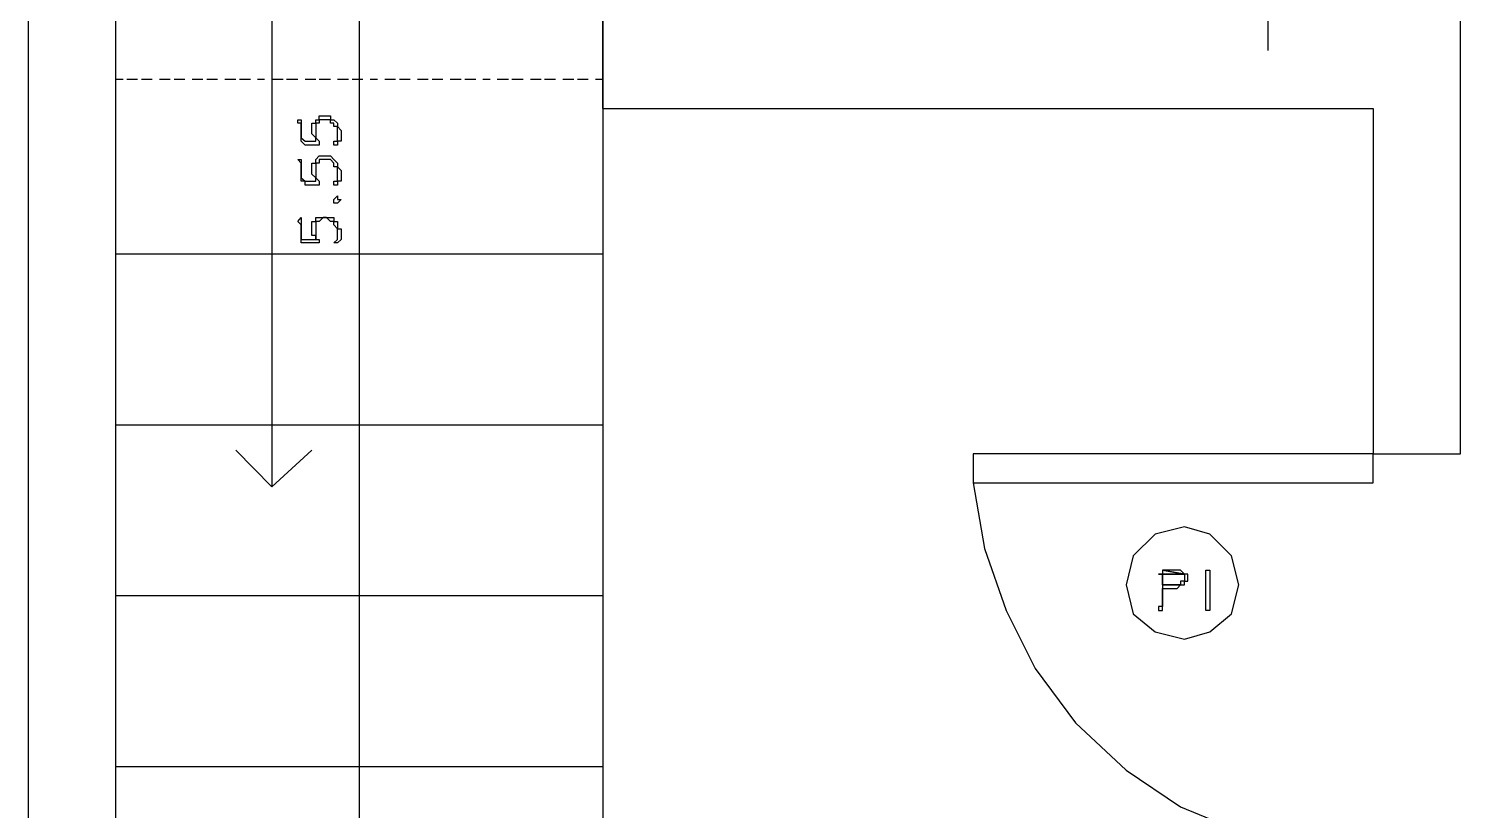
# Model space of a CAD drawing. Header units: millimetres. Extents: x -518.8 to -461.2, y 3.5 to 44.2.
# Drawn here: x -475.049 to -472.541, y 27.329 to 28.698 of the extents above; entities that cross this region are included whole.
import ezdxf

# ---------------------------------------------------------------- set-up
doc = ezdxf.new("R2010")
doc.units = ezdxf.units.MM
doc.header["$MEASUREMENT"] = 0
for name, color, linetype in [('10', 10, 'Continuous'), ('3', 3, 'Continuous'), ('5', 5, 'Continuous'), ('6', 6, 'Continuous'), ('8', 8, 'Continuous'), ('MYSOLIDS', 7, 'Continuous')]:
    doc.layers.add(name, color=color, linetype=linetype)

msp = doc.modelspace()

# ---------------------------------------------------------------- linework, layer by layer
at = {"layer": '10'}
for points in [[(-475.0489, 25.4954), (-475.0489, 31.4157)], [(-472.6933, 25.6488), (-474.8963, 25.6488), (-474.8963, 25.6488), (-474.8963, 31.2127)], [(-474.0429, 28.5578), (-474.0429, 30.4105), (-474.0429, 30.4105), (-473.8963, 30.4105), (-473.8963, 30.2127)], [(-474.0429, 30.2127), (-474.0429, 28.5578)], [(-472.5406, 27.9533), (-472.5406, 28.7804)], [(-474.0429, 28.5578), (-472.6933, 28.5578)], [(-472.6933, 28.5578), (-472.6933, 27.9533)], [(-473.394, 27.9022), (-472.6933, 27.9022), (-472.6933, 27.9533), (-473.394, 27.9533), (-473.394, 27.9022)], [(-472.6933, 27.9533), (-472.5406, 27.9533)]]:
    msp.add_lwpolyline(points, dxfattribs=at)
at = {"layer": '3'}
for points in [[(-474.8835, 28.609), (-474.8963, 28.609)], [(-474.8579, 28.609), (-474.8767, 28.609)], [(-474.8324, 28.609), (-474.8511, 28.609)], [(-474.8008, 28.609), (-474.8196, 28.609)], [(-474.7752, 28.609), (-474.794, 28.609)], [(-474.7436, 28.609), (-474.7624, 28.609)], [(-474.7181, 28.609), (-474.7369, 28.609)], [(-474.6857, 28.609), (-474.7053, 28.609)], [(-474.6602, 28.609), (-474.6797, 28.609)], [(-474.6354, 28.609), (-474.6481, 28.609)], [(-474.603, 28.609), (-474.6226, 28.609)], [(-474.5775, 28.609), (-474.597, 28.609)], [(-474.5459, 28.609), (-474.5647, 28.609)], [(-474.5203, 28.609), (-474.5399, 28.609)], [(-474.4887, 28.609), (-474.5075, 28.609)], [(-474.4632, 28.609), (-474.482, 28.609)], [(-474.4376, 28.609), (-474.4504, 28.609)], [(-474.406, 28.609), (-474.4248, 28.609)], [(-474.3805, 28.609), (-474.3993, 28.609)], [(-474.3489, 28.609), (-474.3677, 28.609)], [(-474.3233, 28.609), (-474.3421, 28.609)], [(-474.291, 28.609), (-474.3105, 28.609)], [(-474.2654, 28.609), (-474.285, 28.609)], [(-474.2406, 28.609), (-474.2534, 28.609)], [(-474.2083, 28.609), (-474.2278, 28.609)], [(-474.1827, 28.609), (-474.2023, 28.609)], [(-474.1511, 28.609), (-474.1699, 28.609)], [(-474.1256, 28.609), (-474.1451, 28.609)], [(-474.094, 28.609), (-474.1128, 28.609)], [(-474.0684, 28.609), (-474.0872, 28.609)], [(-474.0429, 28.609), (-474.0557, 28.609)], [(-474.0429, 28.5578), (-474.0429, 26.5015), (-472.6933, 26.5015)], [(-474.0429, 28.303), (-474.8963, 28.303)], [(-474.0429, 28.0037), (-474.8963, 28.0037)], [(-474.0429, 27.7045), (-474.8963, 27.7045)], [(-474.0429, 27.4052), (-474.8963, 27.4052)]]:
    msp.add_lwpolyline(points, dxfattribs=at)
at = {"layer": '5'}
for points in [[(-474.6226, 30.1812), (-474.6226, 27.8954), (-474.5527, 27.9594)], [(-474.6226, 27.8954), (-474.6857, 27.9594)]]:
    msp.add_lwpolyline(points, dxfattribs=at)
at = {"layer": '6'}
for points in [[(-473.394, 27.9022), (-473.3745, 27.7872), (-473.3361, 27.6789), (-473.2857, 27.5774), (-473.2151, 27.4819), (-473.1263, 27.3992), (-473.0308, 27.3353), (-472.9226, 27.2909), (-472.8083, 27.2594), (-472.6933, 27.2526)], [(-472.9286, 27.724), (-472.9414, 27.7744), (-472.9797, 27.8127), (-473.0241, 27.8255), (-473.0752, 27.8127), (-473.1136, 27.7744), (-473.1263, 27.724), (-473.1136, 27.6729), (-473.0752, 27.6413), (-473.0241, 27.6285), (-472.9797, 27.6413), (-472.9414, 27.6729), (-472.9286, 27.724)]]:
    msp.add_lwpolyline(points, dxfattribs=at)
at = {"layer": '8'}
for points in [[(-474.4699, 31.2631), (-474.4699, 25.5977)], [(-472.8782, 30.1112), (-472.8782, 28.6594)]]:
    msp.add_lwpolyline(points, dxfattribs=at)
at = {"layer": 'MYSOLIDS'}
for points in [[(-474.5647, 28.5007), (-474.5647, 28.5007), (-474.5587, 28.5007), (-474.5587, 28.5007), (-474.5587, 28.5007), (-474.5527, 28.5007), (-474.5459, 28.5007), (-474.5459, 28.5007), (-474.5459, 28.5007), (-474.5459, 28.5067), (-474.5459, 28.5067), (-474.5527, 28.5135), (-474.5527, 28.5135), (-474.5527, 28.5135), (-474.5527, 28.5195), (-474.5527, 28.5195), (-474.5527, 28.5195), (-474.5527, 28.5263), (-474.5527, 28.5263), (-474.5527, 28.5323), (-474.5459, 28.5323), (-474.5459, 28.5383), (-474.5459, 28.5383), (-474.5459, 28.5383), (-474.5399, 28.5383), (-474.5399, 28.5451), (-474.5331, 28.5451), (-474.5331, 28.5451), (-474.5331, 28.5451), (-474.5271, 28.5451), (-474.5271, 28.5451), (-474.5203, 28.5451), (-474.5203, 28.5383), (-474.5143, 28.5383), (-474.5143, 28.5383), (-474.5143, 28.5383), (-474.5075, 28.5323), (-474.5075, 28.5323), (-474.5075, 28.5323), (-474.5075, 28.5263), (-474.5075, 28.5263), (-474.5015, 28.5195), (-474.5015, 28.5195), (-474.5015, 28.5135), (-474.5015, 28.5135), (-474.5015, 28.5067), (-474.5015, 28.5067), (-474.5015, 28.5007), (-474.5075, 28.5007), (-474.5075, 28.5007), (-474.5075, 28.4939), (-474.5075, 28.4939), (-474.5143, 28.4939), (-474.5143, 28.4939), (-474.5143, 28.4939), (-474.5143, 28.4939), (-474.5143, 28.4939), (-474.5143, 28.5007), (-474.5143, 28.5007), (-474.5143, 28.5007), (-474.5143, 28.5007), (-474.5075, 28.5007), (-474.5075, 28.5067), (-474.5075, 28.5067), (-474.5075, 28.5067), (-474.5075, 28.5135), (-474.5075, 28.5135), (-474.5075, 28.5135), (-474.5075, 28.5195), (-474.5075, 28.5195), (-474.5075, 28.5263), (-474.5143, 28.5263), (-474.5143, 28.5323), (-474.5143, 28.5323), (-474.5143, 28.5323), (-474.5203, 28.5323), (-474.5203, 28.5383), (-474.5271, 28.5383), (-474.5271, 28.5383), (-474.5331, 28.5383), (-474.5331, 28.5383), (-474.5399, 28.5383), (-474.5399, 28.5383), (-474.5399, 28.5323), (-474.5399, 28.5323), (-474.5459, 28.5323), (-474.5459, 28.5263), (-474.5459, 28.5263), (-474.5459, 28.5195), (-474.5459, 28.5195), (-474.5459, 28.5195), (-474.5459, 28.5135), (-474.5459, 28.5135), (-474.5459, 28.5135), (-474.5459, 28.5067), (-474.5459, 28.5067), (-474.5399, 28.5007), (-474.5399, 28.5007), (-474.5399, 28.5007), (-474.5399, 28.5007), (-474.5399, 28.4939), (-474.5399, 28.4939), (-474.5459, 28.4939), (-474.5459, 28.4939), (-474.5459, 28.4939), (-474.5527, 28.4939), (-474.5527, 28.4939), (-474.5527, 28.4939), (-474.5587, 28.4939), (-474.5647, 28.4939), (-474.5647, 28.4939), (-474.5647, 28.4939), (-474.5647, 28.4939), (-474.5714, 28.5007), (-474.5714, 28.5007), (-474.5714, 28.5007), (-474.5714, 28.5007), (-474.5714, 28.5067), (-474.5714, 28.5067), (-474.5714, 28.5135), (-474.5714, 28.5135), (-474.5714, 28.5195), (-474.5714, 28.5195), (-474.5714, 28.5263), (-474.5714, 28.5263), (-474.5714, 28.5323), (-474.5714, 28.5323), (-474.5775, 28.5323), (-474.5775, 28.5383), (-474.5775, 28.5383), (-474.5714, 28.5383), (-474.5714, 28.5383), (-474.5714, 28.5383), (-474.5714, 28.5383), (-474.5714, 28.5383), (-474.5714, 28.5383), (-474.5714, 28.5383), (-474.5714, 28.5323), (-474.5714, 28.5323), (-474.5714, 28.5263), (-474.5714, 28.5263), (-474.5714, 28.5195), (-474.5714, 28.5135), (-474.5714, 28.5067), (-474.5714, 28.5067), (-474.5647, 28.5007), (-474.5647, 28.5007), (-474.5647, 28.5007), (-474.5647, 28.5007), (-474.5647, 28.5007)], [(-474.5647, 28.4308), (-474.5647, 28.4308), (-474.5587, 28.4308), (-474.5587, 28.4308), (-474.5587, 28.4308), (-474.5527, 28.4308), (-474.5459, 28.4308), (-474.5459, 28.4308), (-474.5459, 28.4308), (-474.5459, 28.4368), (-474.5459, 28.4368), (-474.5527, 28.4428), (-474.5527, 28.4428), (-474.5527, 28.4428), (-474.5527, 28.4496), (-474.5527, 28.4496), (-474.5527, 28.4496), (-474.5527, 28.4556), (-474.5527, 28.4556), (-474.5527, 28.4624), (-474.5459, 28.4624), (-474.5459, 28.4684), (-474.5459, 28.4684), (-474.5459, 28.4684), (-474.5399, 28.4751), (-474.5399, 28.4751), (-474.5331, 28.4751), (-474.5331, 28.4751), (-474.5331, 28.4751), (-474.5271, 28.4751), (-474.5271, 28.4751), (-474.5203, 28.4751), (-474.5203, 28.4751), (-474.5143, 28.4684), (-474.5143, 28.4684), (-474.5143, 28.4684), (-474.5075, 28.4624), (-474.5075, 28.4624), (-474.5075, 28.4624), (-474.5075, 28.4556), (-474.5075, 28.4556), (-474.5015, 28.4496), (-474.5015, 28.4496), (-474.5015, 28.4428), (-474.5015, 28.4428), (-474.5015, 28.4368), (-474.5015, 28.4368), (-474.5015, 28.4308), (-474.5075, 28.4308), (-474.5075, 28.4308), (-474.5075, 28.424), (-474.5075, 28.424), (-474.5143, 28.424), (-474.5143, 28.424), (-474.5143, 28.424), (-474.5143, 28.424), (-474.5143, 28.424), (-474.5143, 28.4308), (-474.5143, 28.4308), (-474.5143, 28.4308), (-474.5143, 28.4308), (-474.5075, 28.4308), (-474.5075, 28.4368), (-474.5075, 28.4368), (-474.5075, 28.4368), (-474.5075, 28.4428), (-474.5075, 28.4428), (-474.5075, 28.4428), (-474.5075, 28.4496), (-474.5075, 28.4496), (-474.5075, 28.4556), (-474.5143, 28.4556), (-474.5143, 28.4624), (-474.5143, 28.4624), (-474.5143, 28.4624), (-474.5203, 28.4684), (-474.5203, 28.4684), (-474.5271, 28.4684), (-474.5271, 28.4684), (-474.5331, 28.4684), (-474.5331, 28.4684), (-474.5399, 28.4684), (-474.5399, 28.4684), (-474.5399, 28.4624), (-474.5399, 28.4624), (-474.5459, 28.4624), (-474.5459, 28.4624), (-474.5459, 28.4556), (-474.5459, 28.4496), (-474.5459, 28.4496), (-474.5459, 28.4496), (-474.5459, 28.4428), (-474.5459, 28.4428), (-474.5459, 28.4428), (-474.5459, 28.4368), (-474.5459, 28.4368), (-474.5399, 28.4308), (-474.5399, 28.4308), (-474.5399, 28.4308), (-474.5399, 28.4308), (-474.5399, 28.424), (-474.5399, 28.424), (-474.5459, 28.424), (-474.5459, 28.424), (-474.5459, 28.424), (-474.5527, 28.424), (-474.5527, 28.424), (-474.5527, 28.424), (-474.5587, 28.424), (-474.5647, 28.424), (-474.5647, 28.4308), (-474.5647, 28.4308), (-474.5647, 28.4308), (-474.5714, 28.4308), (-474.5714, 28.4308), (-474.5714, 28.4308), (-474.5714, 28.4308), (-474.5714, 28.4368), (-474.5714, 28.4368), (-474.5714, 28.4428), (-474.5714, 28.4428), (-474.5714, 28.4496), (-474.5714, 28.4496), (-474.5714, 28.4556), (-474.5714, 28.4556), (-474.5714, 28.4624), (-474.5714, 28.4624), (-474.5775, 28.4684), (-474.5775, 28.4684), (-474.5775, 28.4684), (-474.5714, 28.4684), (-474.5714, 28.4684), (-474.5714, 28.4684), (-474.5714, 28.4684), (-474.5714, 28.4684), (-474.5714, 28.4684), (-474.5714, 28.4684), (-474.5714, 28.4624), (-474.5714, 28.4624), (-474.5714, 28.4556), (-474.5714, 28.4556), (-474.5714, 28.4496), (-474.5714, 28.4428), (-474.5714, 28.4368), (-474.5714, 28.4368), (-474.5647, 28.4308), (-474.5647, 28.4308), (-474.5647, 28.4308), (-474.5647, 28.4308), (-474.5647, 28.4308)], [(-474.5015, 28.3985), (-474.5075, 28.3924), (-474.5075, 28.3924), (-474.5075, 28.3924), (-474.5075, 28.3924), (-474.5143, 28.3924), (-474.5143, 28.3924), (-474.5143, 28.3985), (-474.5143, 28.3985), (-474.5143, 28.3985), (-474.5143, 28.3985), (-474.5075, 28.4052), (-474.5075, 28.4052), (-474.5075, 28.3985), (-474.5075, 28.3985), (-474.5075, 28.3985), (-474.5015, 28.3985), (-474.5015, 28.3985), (-474.5015, 28.3985), (-474.5015, 28.3985)], [(-474.5647, 28.3285), (-474.5647, 28.3285), (-474.5587, 28.3285), (-474.5587, 28.3285), (-474.5587, 28.3285), (-474.5527, 28.3285), (-474.5459, 28.3285), (-474.5459, 28.3285), (-474.5459, 28.3285), (-474.5459, 28.3285), (-474.5459, 28.3353), (-474.5527, 28.3353), (-474.5527, 28.3353), (-474.5527, 28.3413), (-474.5527, 28.3413), (-474.5527, 28.3473), (-474.5527, 28.3473), (-474.5527, 28.3541), (-474.5527, 28.3541), (-474.5527, 28.3601), (-474.5459, 28.3601), (-474.5459, 28.3601), (-474.5459, 28.3669), (-474.5459, 28.3669), (-474.5399, 28.3669), (-474.5399, 28.3669), (-474.5331, 28.3669), (-474.5331, 28.3669), (-474.5331, 28.3669), (-474.5271, 28.3669), (-474.5271, 28.3669), (-474.5203, 28.3669), (-474.5203, 28.3669), (-474.5143, 28.3669), (-474.5143, 28.3669), (-474.5143, 28.3601), (-474.5075, 28.3601), (-474.5075, 28.3601), (-474.5075, 28.3541), (-474.5075, 28.3541), (-474.5075, 28.3473), (-474.5015, 28.3473), (-474.5015, 28.3413), (-474.5015, 28.3413), (-474.5015, 28.3353), (-474.5015, 28.3353), (-474.5015, 28.3285), (-474.5015, 28.3285), (-474.5075, 28.3225), (-474.5075, 28.3225), (-474.5075, 28.3225), (-474.5075, 28.3225), (-474.5143, 28.3225), (-474.5143, 28.3225), (-474.5143, 28.3225), (-474.5143, 28.3225), (-474.5143, 28.3225), (-474.5143, 28.3225), (-474.5143, 28.3225), (-474.5143, 28.3225), (-474.5143, 28.3225), (-474.5075, 28.3285), (-474.5075, 28.3285), (-474.5075, 28.3285), (-474.5075, 28.3353), (-474.5075, 28.3353), (-474.5075, 28.3353), (-474.5075, 28.3413), (-474.5075, 28.3413), (-474.5075, 28.3473), (-474.5075, 28.3473), (-474.5143, 28.3541), (-474.5143, 28.3541), (-474.5143, 28.3541), (-474.5143, 28.3601), (-474.5203, 28.3601), (-474.5203, 28.3601), (-474.5271, 28.3669), (-474.5271, 28.3669), (-474.5331, 28.3669), (-474.5331, 28.3669), (-474.5399, 28.3601), (-474.5399, 28.3601), (-474.5399, 28.3601), (-474.5399, 28.3601), (-474.5459, 28.3601), (-474.5459, 28.3541), (-474.5459, 28.3541), (-474.5459, 28.3473), (-474.5459, 28.3473), (-474.5459, 28.3413), (-474.5459, 28.3413), (-474.5459, 28.3413), (-474.5459, 28.3353), (-474.5459, 28.3353), (-474.5459, 28.3285), (-474.5399, 28.3285), (-474.5399, 28.3285), (-474.5399, 28.3225), (-474.5399, 28.3225), (-474.5399, 28.3225), (-474.5399, 28.3225), (-474.5459, 28.3225), (-474.5459, 28.3225), (-474.5459, 28.3225), (-474.5527, 28.3225), (-474.5527, 28.3225), (-474.5527, 28.3225), (-474.5587, 28.3225), (-474.5647, 28.3225), (-474.5647, 28.3225), (-474.5647, 28.3225), (-474.5647, 28.3225), (-474.5714, 28.3225), (-474.5714, 28.3225), (-474.5714, 28.3225), (-474.5714, 28.3285), (-474.5714, 28.3285), (-474.5714, 28.3353), (-474.5714, 28.3353), (-474.5714, 28.3413), (-474.5714, 28.3413), (-474.5714, 28.3473), (-474.5714, 28.3473), (-474.5714, 28.3541), (-474.5714, 28.3541), (-474.5714, 28.3541), (-474.5775, 28.3601), (-474.5775, 28.3601), (-474.5775, 28.3601), (-474.5714, 28.3669), (-474.5714, 28.3669), (-474.5714, 28.3669), (-474.5714, 28.3669), (-474.5714, 28.3669), (-474.5714, 28.3669), (-474.5714, 28.3601), (-474.5714, 28.3601), (-474.5714, 28.3541), (-474.5714, 28.3541), (-474.5714, 28.3473), (-474.5714, 28.3413), (-474.5714, 28.3413), (-474.5714, 28.3353), (-474.5714, 28.3285), (-474.5647, 28.3285), (-474.5647, 28.3285), (-474.5647, 28.3285), (-474.5647, 28.3285), (-474.5647, 28.3285)], [(-473.0624, 27.7496), (-473.0624, 27.7496), (-473.0624, 27.7428), (-473.0692, 27.7428), (-473.0692, 27.7428), (-473.0369, 27.7428), (-473.0369, 27.7428), (-473.0308, 27.7428), (-473.0308, 27.7428), (-473.0308, 27.7428), (-473.0241, 27.7428), (-473.0241, 27.7368), (-473.0241, 27.7368), (-473.0241, 27.7368), (-473.0241, 27.73), (-473.0241, 27.73), (-473.0308, 27.73), (-473.0308, 27.724), (-473.0308, 27.724), (-473.0369, 27.724), (-473.0369, 27.724), (-473.0436, 27.724), (-473.0436, 27.724), (-473.0496, 27.724), (-473.0496, 27.724), (-473.0564, 27.724), (-473.0624, 27.724), (-473.0308, 27.724), (-473.0241, 27.724), (-473.0241, 27.724), (-473.0241, 27.73), (-473.0181, 27.73), (-473.0181, 27.73), (-473.0181, 27.7368), (-473.0181, 27.7368), (-473.0181, 27.7428), (-473.0241, 27.7428), (-473.0241, 27.7428), (-473.0241, 27.7428), (-473.0624, 27.7496), (-473.0624, 27.7496), (-473.0624, 27.7496), (-473.0624, 27.7496)], [(-473.0692, 27.7428), (-473.0692, 27.7428), (-473.0624, 27.7428), (-473.0624, 27.7368), (-473.0624, 27.7368), (-473.0624, 27.73), (-473.0624, 27.73), (-473.0624, 27.724), (-473.0624, 27.724), (-473.0624, 27.7172), (-473.0624, 27.7172), (-473.0624, 27.7112), (-473.0624, 27.7112), (-473.0624, 27.7045), (-473.0624, 27.7045), (-473.0624, 27.6985), (-473.0624, 27.6985), (-473.0624, 27.6917), (-473.0624, 27.6917), (-473.0624, 27.6857), (-473.0692, 27.6857), (-473.0692, 27.6789), (-473.0624, 27.6789), (-473.0624, 27.6789), (-473.0624, 27.6789), (-473.0624, 27.6789), (-473.0624, 27.6789), (-473.0624, 27.6857), (-473.0624, 27.6857), (-473.0624, 27.6917), (-473.0624, 27.6917), (-473.0624, 27.6985), (-473.0624, 27.6985), (-473.0624, 27.7045), (-473.0624, 27.7112), (-473.0624, 27.7112), (-473.0624, 27.7112), (-473.0624, 27.7172), (-473.0624, 27.7172), (-473.0564, 27.7172), (-473.0564, 27.7172), (-473.0496, 27.7172), (-473.0496, 27.7172), (-473.0436, 27.7172), (-473.0436, 27.7172), (-473.0369, 27.7172), (-473.0369, 27.7172), (-473.0308, 27.724), (-473.0308, 27.724), (-473.0308, 27.724), (-473.0624, 27.724), (-473.0624, 27.724), (-473.0624, 27.73), (-473.0624, 27.73), (-473.0624, 27.73), (-473.0624, 27.7368), (-473.0624, 27.7368), (-473.0624, 27.7428), (-473.0564, 27.7428), (-473.0564, 27.7428), (-473.0496, 27.7428), (-473.0496, 27.7428), (-473.0496, 27.7428), (-473.0436, 27.7428), (-473.0436, 27.7428), (-473.0369, 27.7428), (-473.0692, 27.7428), (-473.0692, 27.7428)], [(-473.0369, 27.7496), (-473.0436, 27.7496), (-473.0436, 27.7496), (-473.0496, 27.7496), (-473.0496, 27.7496), (-473.0564, 27.7496), (-473.0564, 27.7496), (-473.0624, 27.7496), (-473.0241, 27.7428), (-473.0308, 27.7496), (-473.0308, 27.7496), (-473.0369, 27.7496), (-473.0369, 27.7496), (-473.0369, 27.7496)], [(-472.9865, 27.6789), (-472.9865, 27.6857), (-472.9865, 27.6857), (-472.9865, 27.6857), (-472.9865, 27.6917), (-472.9865, 27.6917), (-472.9865, 27.6985), (-472.9865, 27.7045), (-472.9865, 27.7045), (-472.9865, 27.7112), (-472.9865, 27.7112), (-472.9865, 27.7172), (-472.9865, 27.7172), (-472.9865, 27.724), (-472.9865, 27.724), (-472.9865, 27.73), (-472.9865, 27.73), (-472.9865, 27.73), (-472.9865, 27.7368), (-472.9865, 27.7368), (-472.9865, 27.7428), (-472.9865, 27.7428), (-472.9865, 27.7496), (-472.9865, 27.7496), (-472.9797, 27.7496), (-472.9797, 27.7496), (-472.9797, 27.7496), (-472.9797, 27.7496), (-472.9797, 27.7428), (-472.9797, 27.7428), (-472.9797, 27.7368), (-472.9797, 27.7368), (-472.9797, 27.73), (-472.9797, 27.73), (-472.9797, 27.724), (-472.9797, 27.724), (-472.9797, 27.7172), (-472.9797, 27.7172), (-472.9797, 27.7112), (-472.9797, 27.7112), (-472.9797, 27.7045), (-472.9797, 27.7045), (-472.9797, 27.6985), (-472.9797, 27.6985), (-472.9797, 27.6917), (-472.9797, 27.6917), (-472.9797, 27.6857), (-472.9797, 27.6857), (-472.9797, 27.6789), (-472.9797, 27.6789), (-472.9797, 27.6789), (-472.9797, 27.6789), (-472.9797, 27.6789), (-472.9797, 27.6789), (-472.9865, 27.6789), (-472.9865, 27.6789), (-472.9865, 27.6789), (-472.9865, 27.6789), (-472.9865, 27.6789), (-472.9865, 27.6789), (-472.9865, 27.6789)]]:
    msp.add_lwpolyline(points, dxfattribs=at)

doc.saveas('drawing.dxf')
